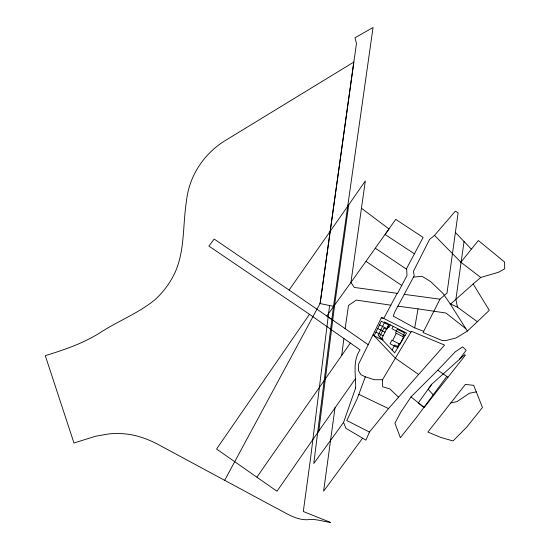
<?xml version="1.0" encoding="UTF-8"?>
<svg xmlns="http://www.w3.org/2000/svg" width="550" height="550" viewBox="0 0 550 550"><rect width="100%" height="100%" fill="white"/><g stroke="black" fill="none" stroke-linecap="round" stroke-linejoin="round"><path stroke-width="0.82" d="M329.581 305.518L310.337 460.006L303.298 511.5L330.488 522.404C322.781 521.496 315.281 518.478 307.237 519.743C295.226 520.018 285.175 512.408 274.869 507.361L158.496 444.668C148.912 439.553 138.593 435.641 127.786 434.191A81.861 81.861 0 0 0 108.267 433.998L95.453 436.281L73.968 442.998L45.299 355.678C63.944 349.855 82.672 343.619 99.33 333.176C116.999 321.551 137.156 313.857 153.794 300.699C162.766 292.944 169.991 283.284 175.017 272.546C184.944 250.491 182.689 225.514 186.319 202.118A81.373 81.373 0 0 1 193.834 175.168C200.661 161.102 211.475 149.091 224.771 140.855L353.822 62.074L356.482 43.464L354.977 37.806L373.051 27.5L333.458 306.742L313.775 463.506L343.571 422.421L355.651 387.894M309.485 314.298L208.897 246.104L214.191 239.064L289.094 290.056L348.803 204.703L334.613 305.14L318.835 430.946L276.98 491.253L216.569 449.02L309.485 314.298L360.071 349.876C352.323 361.171 355.96 375.148 355.651 387.901M335.039 407.55L323.606 491.219L362.587 438.171M341.715 355.424L343.881 338.518M464.049 241.519L455.888 299.365L457.442 307.154L477.359 321.709L489.294 310.31L473.151 283.951L480.755 277.461L498.382 272.305L504.701 268.771L504.577 262.041L478.349 240.522L460.886 262.212L480.755 277.461M477.359 321.709L467.356 331.066L459.47 335.94L456.053 337.975L446.311 340.45L442.124 340.539L423.081 332.551L439.945 299.179L446.999 293.102L458.116 212.802L455.345 211.166L434.507 235.4L429.536 239.491L413.435 271.315L414.191 275.811L394.879 311.774L393.264 316.126L414.707 327.889L423.706 331.306M320.107 303.552L353.822 62.074L320.107 303.552L333.506 306.329M333.458 306.742L350.921 282.473L365.331 180.929L347.586 206.436M343.571 422.421L345.943 428.326L365.915 440.138L369.435 432.039L388.506 408.588L444.586 345.091L411.428 331.272L382.498 379.734L374.186 379.72L365.331 376.812L361.02 374.756L358.394 370.624L358.621 364.086L368.17 344.712L345.146 328.639L348.507 305.429L356.311 300.107L390.864 305.181L397.148 293.322M414.707 327.889L418.027 308.859L445.947 313.026L465.864 328.701M369.435 432.039L346.803 420.537L357.335 398.434L365.331 376.812M368.17 344.712L381.349 317.811L382.972 318.072L410.926 332.111M379.541 336.799L383.907 328.096L386.726 329.512L389.29 324.397M382.628 340.058L383.082 339.164L380.6 337.92M390.252 324.878L388.905 327.566L387.942 327.078M392.652 340.546L396.289 333.3M392.129 350.075L394.68 344.988L398.324 346.816M399.107 343.791L397.286 347.414L390.039 343.778L391.854 340.147L399.898 344.19L403.542 336.937L395.498 332.901L397.313 329.278L404.566 332.915L402.744 336.538M414.425 253.784L423.108 237.421L395.739 219.388L350.921 282.473L354.331 287.43L397.567 293.377L406.986 275.577L406.649 268.386L414.425 253.784L385.096 234.534L389.036 228.986L361.474 208.285M390.864 305.181L383.9 318.223L381.349 317.811M224.675 480.315L320.155 303.298M393.25 326.384L391.861 328.707L405.047 335.603M459.401 359.391L466.152 350.261L462.66 346.864L455.221 351.869L437.766 370.212L411.008 396.894L400.819 412.143L394.921 423.156L400.373 437.704L416.817 416.982L446.772 376.461M317.659 432.644L355.403 378.771M256.953 477.056L350.329 343.062M433.661 395.381L465.334 355.211L464.743 354.599L431.702 384.292L428.134 389.256L433.661 395.381L424.174 407.55L411.008 396.894M431.702 384.292L418.289 402.916L423.919 407.351M334.613 305.14L326.769 315.954L332.743 320.086L289.094 290.056M473.151 283.951L450.409 304.226L467.356 331.066M450.78 402.964L457.057 401.603L469.384 393.257L476.286 391.889L482.453 407.474L466.531 427.364L453.028 440.956L440.646 437.388L427.879 432.053L465.417 384.368L473.667 385.371L476.286 391.889M413.497 277.104L422.07 276.293L430.616 281.586L442.922 293.308L450.409 304.226L450.134 303.827L457.442 307.154M397.863 306.151L418.027 308.859M404.298 294.36L439.945 299.179M358.868 394.371L388.506 408.588M379.548 324.892L386.794 328.536M377.726 328.515L384.979 332.159M375.904 332.145L383.158 335.782M447.975 377.183L437.766 370.212M375.402 248.256L406.697 269.328M366.094 261.442L401.754 285.457M331.863 319.468L345.146 328.639M418.447 374.371L395.312 358.153L373.099 334.723M398.612 397.272L389.847 388.919L382.663 386.774L382.498 379.734M434.507 235.4L460.886 262.212M455.414 232.485L471.192 248.992M381.363 321.269L374.089 335.768L381.336 339.405L388.616 324.906L381.363 321.269M384.725 322.107L378.111 335.294L394.728 352.818L406.567 333.073L384.725 322.107"/></g></svg>
